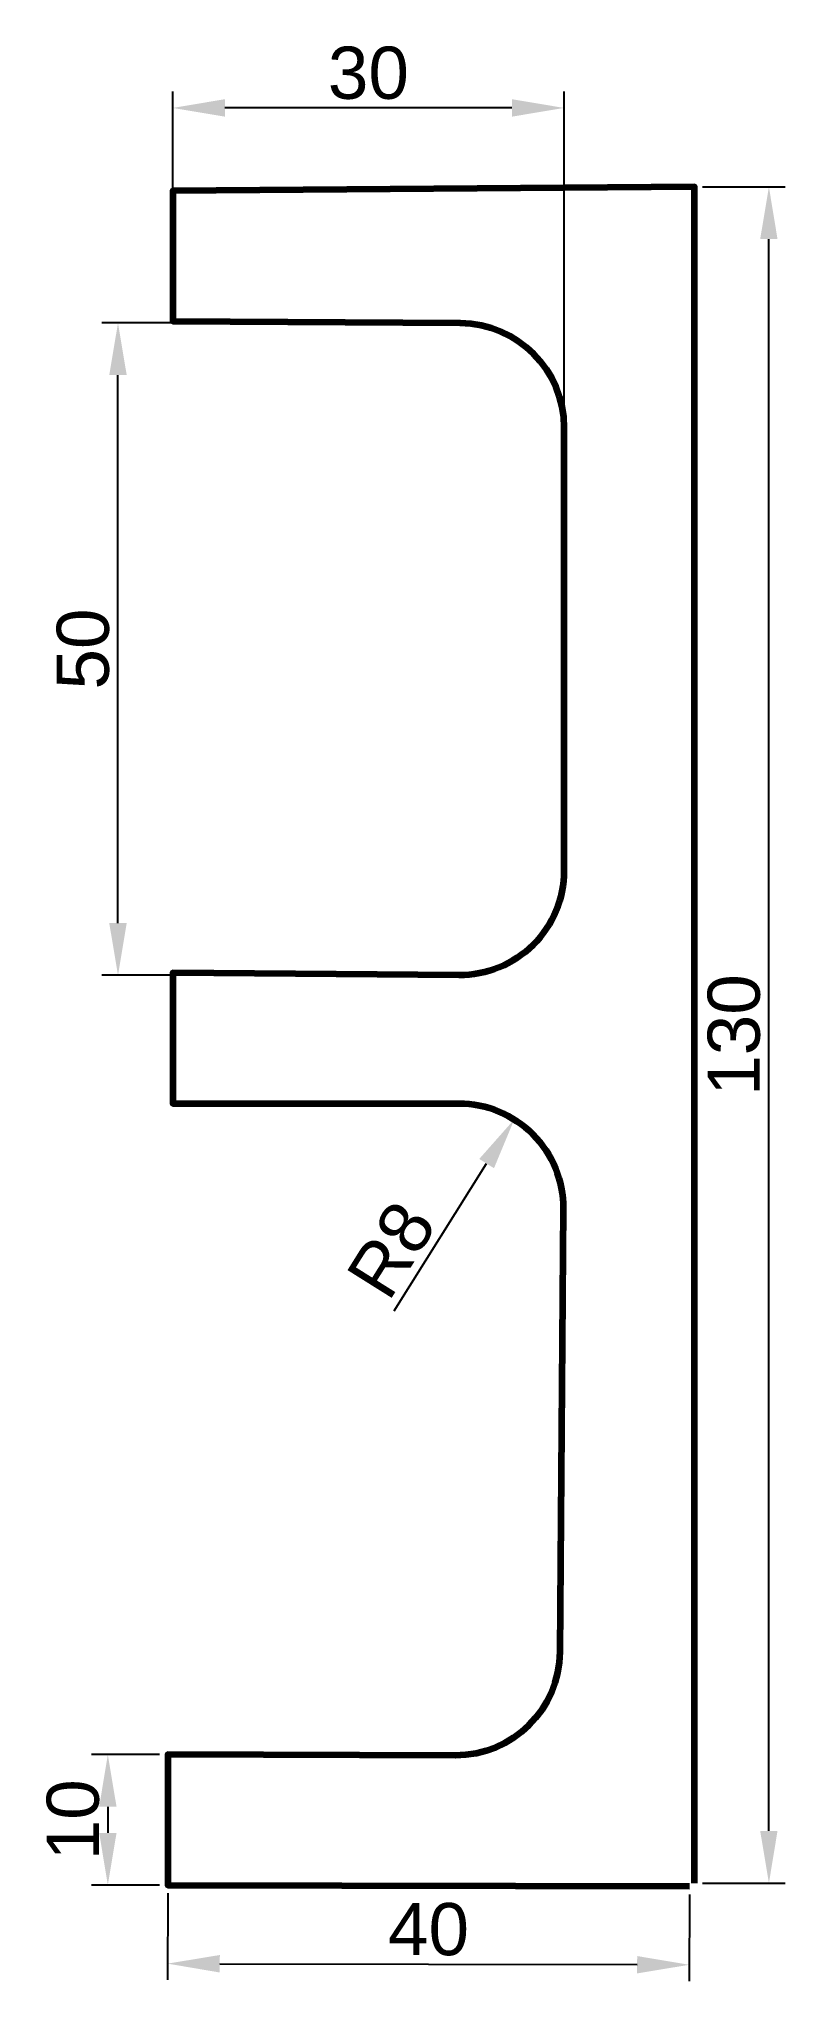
# Model space of a CAD drawing. Header units: millimetres. Extents: x 67 to 124, y 69 to 217.
import ezdxf

# ---------------------------------------------------------------- set-up
doc = ezdxf.new("R2010")
doc.units = ezdxf.units.MM
doc.layers.get('0').update_dxf_attribs({"true_color": 0xc2ced6})
doc.styles.get("Standard").update_dxf_attribs({"font": 'arial.ttf'})
doc.dimstyles.new('ISO-25', dxfattribs={"dimtxt": 2.5, "dimasz": 2.5, "dimexe": 1.25, "dimexo": 0.625, "dimtad": 1, "dimtxsty": 'Standard', "dimcen": 2.5, "dimadec": 0, "dimazin": 0, "dimtfac": 1, "dimtmove": 0, "dimatfit": 3, "dimfxl": 1, "dimarcsym": 0})

# ---------------------------------------------------------------- blocks, each defined once
blk = doc.blocks.new('*D5')
at = {"color": 0, "lineweight": -2, "transparency": 16777216}
for p, q in [((118, 206.15), (124.34, 206.15)), ((123.09, 80.15), (123.09, 202.15)), ((118, 76.15), (124.34, 76.15))]:
    blk.add_line(p, q, dxfattribs=at)
at = {"color": 0, "transparency": 16777216}
for points in [[(122.42, 202.15), (123.75, 202.15), (123.09, 206.15)], [(122.42, 80.15), (123.75, 80.15), (123.09, 76.15)]]:
    blk.add_solid(points, dxfattribs=at)
at = {"layer": 'Defpoints', "color": 0, "transparency": 16777216}
for p in [(117.37, 206.15), (123.09, 206.15), (117.37, 76.15)]:
    blk.add_point(p, dxfattribs=at)
at = {"color": 0, "transparency": 16777216, "insert": (120.42, 141.15), "char_height": 4, "attachment_point": 5, "rotation": 90}
blk.add_mtext('130', dxfattribs=at)
blk = doc.blocks.new('*D6')
at = {"color": 0, "lineweight": -2, "transparency": 16777216}
blk.add_line((94.36, 120.01), (101.44, 131.3), dxfattribs=at)
at = {"color": 0, "transparency": 16777216}
blk.add_solid([(100.88, 131.65), (102.01, 130.94), (103.57, 134.69)], dxfattribs=at)
at = {"layer": 'Defpoints', "color": 0, "transparency": 16777216}
for p in [(103.57, 134.69), (99.32, 127.91)]:
    blk.add_point(p, dxfattribs=at)
at = {"color": 0, "transparency": 16777216, "insert": (94.15, 124.69), "char_height": 4, "attachment_point": 5, "rotation": 57.8997}
blk.add_mtext('R8', dxfattribs=at)
blk = doc.blocks.new('*D7')
at = {"color": 0, "lineweight": -2, "transparency": 16777216}
for p, q in [((98.8, 195.72), (71.93, 195.72)), ((73.18, 149.73), (73.18, 191.72)), ((98.69, 145.73), (71.93, 145.73))]:
    blk.add_line(p, q, dxfattribs=at)
at = {"color": 0, "transparency": 16777216}
for points in [[(72.51, 191.72), (73.85, 191.72), (73.18, 195.72)], [(72.51, 149.73), (73.85, 149.73), (73.18, 145.73)]]:
    blk.add_solid(points, dxfattribs=at)
at = {"layer": 'Defpoints', "color": 0, "transparency": 16777216}
for p in [(73.18, 195.72), (99.42, 195.72), (99.31, 145.73)]:
    blk.add_point(p, dxfattribs=at)
at = {"color": 0, "transparency": 16777216, "insert": (70.51, 170.73), "char_height": 4, "attachment_point": 5, "rotation": 90}
blk.add_mtext('50', dxfattribs=at)
blk = doc.blocks.new('*D8')
at = {"color": 0, "lineweight": -2, "transparency": 16777216}
for p, q in [((77.38, 196.48), (77.38, 213.45)), ((107.38, 188.34), (107.38, 213.45)), ((103.38, 212.2), (81.38, 212.2))]:
    blk.add_line(p, q, dxfattribs=at)
at = {"color": 0, "transparency": 16777216}
for points in [[(81.38, 212.87), (81.38, 211.53), (77.38, 212.2)], [(103.38, 212.87), (103.38, 211.53), (107.38, 212.2)]]:
    blk.add_solid(points, dxfattribs=at)
at = {"layer": 'Defpoints', "color": 0, "transparency": 16777216}
for p in [(77.38, 212.2), (77.38, 195.85), (107.38, 187.72)]:
    blk.add_point(p, dxfattribs=at)
at = {"color": 0, "transparency": 16777216, "insert": (92.38, 214.87), "char_height": 4, "attachment_point": 5}
blk.add_mtext('30', dxfattribs=at)
blk = doc.blocks.new('*D9')
at = {"color": 0, "lineweight": -2, "transparency": 16777216}
for p, q in [((76.37, 86), (71.15, 86)), ((72.4, 82), (72.4, 80)), ((76.37, 76), (71.15, 76))]:
    blk.add_line(p, q, dxfattribs=at)
at = {"color": 0, "transparency": 16777216}
for points in [[(71.74, 82), (73.07, 82), (72.4, 86)], [(71.74, 80), (73.07, 80), (72.4, 76)]]:
    blk.add_solid(points, dxfattribs=at)
at = {"layer": 'Defpoints', "color": 0, "transparency": 16777216}
for p in [(77, 86), (72.4, 76), (77, 76)]:
    blk.add_point(p, dxfattribs=at)
at = {"color": 0, "transparency": 16777216, "insert": (69.74, 81), "char_height": 4, "attachment_point": 5, "rotation": 90}
blk.add_mtext('10', dxfattribs=at)
blk = doc.blocks.new('*D10')
at = {"color": 0, "lineweight": -2, "transparency": 16777216}
for p, q in [((77, 75.37), (76.98, 68.73)), ((117, 75.28), (116.98, 68.64)), ((80.98, 69.97), (112.98, 69.9))]:
    blk.add_line(p, q, dxfattribs=at)
at = {"color": 0, "transparency": 16777216}
for points in [[(80.99, 70.64), (80.98, 69.3), (76.98, 69.98)], [(112.99, 70.56), (112.98, 69.23), (116.98, 69.89)]]:
    blk.add_solid(points, dxfattribs=at)
at = {"layer": 'Defpoints', "color": 0, "transparency": 16777216}
for p in [(77, 76), (117, 75.91), (116.98, 69.89)]:
    blk.add_point(p, dxfattribs=at)
at = {"color": 0, "transparency": 16777216, "insert": (96.99, 72.6), "char_height": 4, "attachment_point": 5, "rotation": 359.8661}
blk.add_mtext('40', dxfattribs=at)

msp = doc.modelspace()

# ---------------------------------------------------------------- linework, layer by layer
at = {"color": 85, "linetype": 'ByBlock', "lineweight": 200, "ltscale": 1.5, "true_color": 0x58ba48}
msp.add_lwpolyline([(117.375, 76.146), (117.375, 206.146), (77.376, 205.855), (77.376, 195.855), (99.424, 195.72, -0.4124183), (107.375, 187.72), (107.375, 153.734, -0.4165328), (99.312, 145.735), (77.376, 145.908), (77.376, 135.908), (99.315, 135.908, -0.4164302), (107.315, 127.848), (107.058, 93.873, -0.4128718), (99.035, 85.933), (76.998, 85.999), (76.998, 75.999), (116.998, 75.905)], format="xyb", dxfattribs=at)

# ---------------------------------------------------------------- dimensions: what is measured, and where the dimension line sits
dim = msp.add_linear_dim(base=(77.376, 212.201), p1=(107.375, 187.72), p2=(77.376, 195.855), dimstyle='ISO-25', override={"dimtxt": 4, "dimasz": 4})
dim.commit()
dim.dimension.update_dxf_attribs({"geometry": '*D8', "text_midpoint": (92.375, 214.87)})
for base, p1, p2, picture, middle in [((123.086, 206.146), (117.375, 76.146), (117.375, 206.146), '*D5', (120.418, 141.146)), ((72.403, 75.999), (76.998, 85.999), (76.998, 75.999), '*D9', (69.735, 80.999))]:
    dim = msp.add_linear_dim(base=base, p1=p1, p2=p2, angle=90, dimstyle='ISO-25', override={"dimtxt": 4, "dimasz": 4})
    dim.commit()
    dim.dimension.update_dxf_attribs({"geometry": picture, "text_midpoint": middle})
dim = msp.add_linear_dim(base=(73.182, 195.72), p1=(99.312, 145.735), p2=(99.424, 195.72), angle=90, text='50', dimstyle='ISO-25', override={"dimtxt": 4, "dimasz": 4})
dim.commit()
dim.dimension.update_dxf_attribs({"geometry": '*D7', "text_midpoint": (70.514, 170.727)})
dim = msp.add_radius_dim(center=(99.315, 127.908), mpoint=(103.567, 134.685), dimstyle='ISO-25', override={"dimtxt": 4, "dimasz": 4})
dim.commit()
dim.dimension.update_dxf_attribs({"geometry": '*D6', "text_midpoint": (96.409, 123.275), "dimtype": 164})
dim = msp.add_aligned_dim(p1=(76.998, 75.999), p2=(116.998, 75.905), distance=-6.019, dimstyle='ISO-25', override={"dimtxt": 4, "dimasz": 4})
dim.commit()
dim.dimension.update_dxf_attribs({"geometry": '*D10', "text_midpoint": (96.99, 72.6)})

doc.saveas('drawing.dxf')
